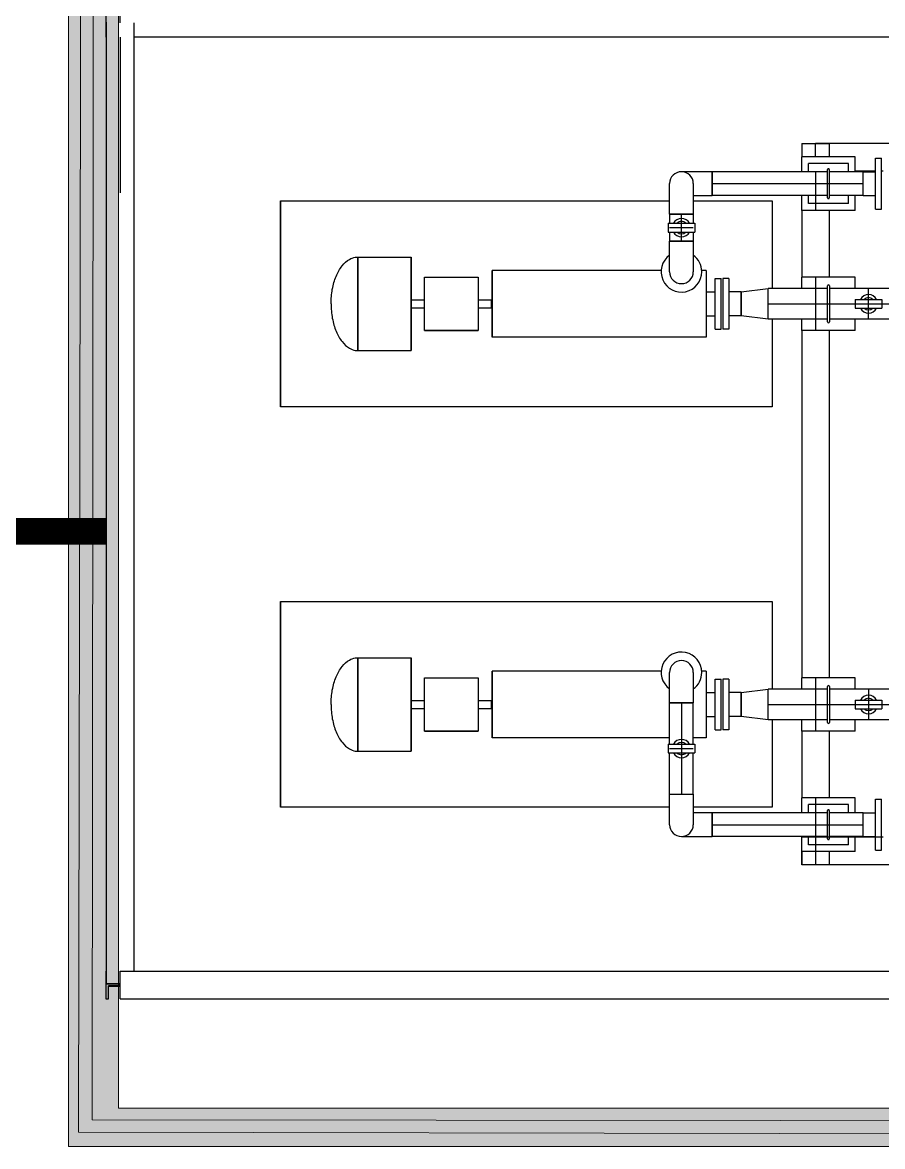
# Model space of a CAD drawing. Header units: inches. Extents: x 517790 to 538444, y 301815 to 302461.
# Drawn here: x 517817.488 to 517820.813, y 302330.062 to 302334.41 of the extents above; entities that cross this region are included whole.
import ezdxf

# ---------------------------------------------------------------- set-up
doc = ezdxf.new("R2010")
doc.units = ezdxf.units.IN
doc.header["$MEASUREMENT"] = 0
for name, color, linetype in [('电气-接地设计-接地线', 3, '接地线'), ('硅胶总平面底图 工艺装置区', 253, 'Continuous'), ('硅胶总平面底图0804', 253, 'Continuous')]:
    doc.layers.add(name, color=color, linetype=linetype)
doc.styles.add('EESLTYPE', font='TXT.shx')
doc.linetypes.add('接地线', pattern='A,500,["/",EESLTYPE,S=200,R=0,X=0,Y=-100],-200,60,-200', length=960)
doc.linetypes.add('组180_接地线', pattern='A,500,["/",EESLTYPE,S=200,R=-180,X=0,Y=100],-200,60,-200', length=960)

msp = doc.modelspace()

# ---------------------------------------------------------------- hatches: boundary and pattern name
at = {"lineweight": 0, "ltscale": 10}
h = msp.add_hatch(color=9, dxfattribs=at)
h.dxf.hatch_style = 1
h.paths.add_polyline_path([(517823.1947, 302330.0616), (517823.1947, 302335.5899), (517817.6664, 302335.5899), (517817.6664, 302330.0616)])
h.paths.add_polyline_path([(517820.601, 302333.8414), (517820.601, 302333.8351), (517820.6041, 302333.8383, 2.414214)], flags=0)
h.paths.add_polyline_path([(517820.7074, 302333.425), (517820.6082, 302333.425), (517820.6082, 302333.3807), (517820.7074, 302333.3807)], flags=0)
h.paths.add_polyline_path([(517822.0404, 302333.7944, -0.999942), (517822.0404, 302333.7789), (517822.0508, 302333.7789), (517822.0508, 302333.7867), (517822.0327, 302333.7867), (517822.0327, 302333.7867, -0.414275), (517822.0404, 302333.7944), (517821.9188, 302333.8326), (517821.8989, 302333.8326), (517821.8989, 302333.7944), (517822.0508, 302333.7944), (517822.0508, 302333.8326)], flags=0)
h.paths.add_polyline_path([(517818.9913, 302333.5025), (517818.9913, 302333.1408), (517818.7846, 302333.1408), (517818.7846, 302333.5025)], flags=0)
h.paths.add_polyline_path([(517819.2496, 302333.425), (517819.2496, 302333.3372), (517819.3013, 302333.3372), (517819.3013, 302333.2183), (517818.9913, 302333.2183), (517818.9913, 302333.425)], flags=0)
h.paths.add_polyline_path([(517819.2496, 302333.425), (517819.2496, 302333.2183), (517819.043, 302333.2183), (517819.043, 302333.425)], flags=0)
h.paths.add_polyline_path([(517817.8125, 302330.6905), (517817.8621, 302330.6905), (517817.8658, 302330.683), (517817.8621, 302330.683), (517817.8621, 302330.6829), (517817.8203, 302330.6422), (517817.8203, 302330.6334), (517817.8112, 302330.6334), (517817.8112, 302330.74), (517817.8125, 302334.3534), (517817.8112, 302334.3534), (517817.8112, 302334.4599), (517817.8203, 302334.4599), (517817.8658, 302334.4112), (517817.8125, 302334.4112)], flags=0)
h.paths.add_polyline_path([(517821.8989, 302333.7319, 0.055978), (517821.8928, 302333.8404, -1.184338), (517821.8989, 302333.8414, -0.056513), (517821.8927, 302333.7319, 1)], flags=0)
h.paths.add_polyline_path([(517820.7074, 302333.3389), (517820.7591, 302333.3389), (517820.8108, 302333.3389), (517820.8108, 302333.3045), (517820.7591, 302333.3045), (517820.7074, 302333.3045)], flags=0)
edge = h.paths.add_edge_path(flags=0)
edge.add_ellipse((517821.0114, 302333.1486), major_axis=(0.0358, -0.0506), ratio=0.5, start_angle=305.2644, end_angle=420, ccw=False)
edge.add_ellipse((517821.0077, 302333.1357), major_axis=(0.0341, -0.0482), ratio=0.5, start_angle=317.0715, end_angle=385.2493, ccw=False)
edge.add_line((517821.1184, 302333.1863), (517821.0512, 302333.1388))
h.paths.add_polyline_path([(517822.046, 302333.3294), (517822.046, 302333.3294), (517822.046, 302333.3807), (517822.046, 302333.3807)], flags=0)
h.paths.add_polyline_path([(517822.046, 302333.2626), (517822.046, 302333.2626), (517822.046, 302333.3139), (517822.046, 302333.3139)], flags=0)
h.paths.add_polyline_path([(517822.7176, 302333.3217), (517822.7176, 302333.3807), (517822.4641, 302333.6686), (517822.4641, 302333.3217)], flags=0)
h.paths.add_polyline_path([(517820.0817, 302331.8957), (517820.0817, 302331.8957), (517820.0817, 302331.7776), (517819.9898, 302331.7776), (517819.9898, 302331.8957, -1)], flags=0)
edge = h.paths.add_edge_path(flags=0)
edge.add_ellipse((517821.0114, 302331.9448), major_axis=(-0.0358, -0.0506), ratio=0.5, start_angle=359.9978, end_angle=414.7356, ccw=False)
edge.add_line((517821.0812, 302331.9333), (517821.2263, 302331.8307))
edge.add_line((517821.2263, 302331.8307), (517821.4382, 302331.8307))
edge.add_line((517821.4382, 302331.8307), (517821.4382, 302331.8898))
edge.add_line((517821.4382, 302331.8898), (517821.4612, 302331.8898))
edge.add_line((517821.4612, 302331.8898), (517821.4612, 302331.6536))
edge.add_line((517821.4612, 302331.6536), (517821.4382, 302331.6536))
edge.add_line((517821.4382, 302331.6536), (517821.2546, 302331.7126))
edge.add_line((517821.2546, 302331.7126), (517821.0224, 302331.7126))
edge.add_line((517821.0224, 302331.7126), (517821.0224, 302331.6536))
edge.add_line((517821.0224, 302331.6536), (517820.9994, 302331.6536))
edge.add_line((517820.9994, 302331.6536), (517820.9994, 302331.8954))
edge.add_ellipse((517821.0114, 302331.9448), major_axis=(-0.0358, -0.0506), ratio=0.5, start_angle=359.9978, end_angle=414.7356, ccw=False)
edge.add_ellipse((517820.9493, 302331.999), major_axis=(0.0341, 0.0482), ratio=0.5, start_angle=0, end_angle=180, ccw=False)
edge.add_ellipse((517821.0114, 302331.9448), major_axis=(-0.0358, -0.0506), ratio=0.5, start_angle=120, end_angle=359.9978, ccw=False)
edge.add_ellipse((517820.9493, 302331.999), major_axis=(0.0341, 0.0482), ratio=0.5, start_angle=0, end_angle=180, ccw=False)
edge.add_ellipse((517821.0114, 302331.9448), major_axis=(-0.0358, -0.0506), ratio=0.5, start_angle=120, end_angle=359.9978, ccw=False)
edge.add_line((517821.0198, 302332.0215), (517821.1194, 302331.951))
h.paths.add_polyline_path([(517818.9913, 302331.9525), (517818.9913, 302331.5909), (517818.7846, 302331.5909), (517818.7846, 302331.9525)], flags=0)
h.paths.add_polyline_path([(517818.9913, 302331.875), (517819.2496, 302331.875), (517819.2496, 302331.7872), (517819.3013, 302331.7872), (517819.3013, 302331.6684), (517818.9913, 302331.6684)], flags=0)
h.paths.add_polyline_path([(517819.2496, 302331.875), (517819.2496, 302331.6684), (517819.043, 302331.6684), (517819.043, 302331.875)], flags=0)
h.paths.add_polyline_path([(517822.7998, 302333.1073), (517822.7936, 302333.1073), (517822.7936, 302333.1783), (517822.7998, 302333.1783)], flags=0)
h.paths.add_polyline_path([(517820.6072, 302331.41), (517820.6072, 302331.3526), (517820.6073, 302331.3526), (517820.6073, 302331.41)], flags=0)
h.paths.add_polyline_path([(517820.7074, 302331.7889), (517820.7591, 302331.7889), (517820.8108, 302331.7889), (517820.8108, 302331.7545), (517820.7591, 302331.7545), (517820.7074, 302331.7545)], flags=0)
h.paths.add_polyline_path([(517822.6191, 302332.7431), (517822.7667, 302332.7431), (517822.7667, 302332.8133), (517822.8257, 302332.8133), (517822.8257, 302332.6548), (517822.8848, 302332.6548), (517822.7667, 302332.6548), (517822.7667, 302332.6915), (517822.6191, 302332.6915)], flags=0)
h.paths.add_polyline_path([(517822.046, 302331.7794), (517822.046, 302331.8307)], flags=0)
h.paths.add_polyline_path([(517822.046, 302331.7126), (517822.046, 302331.7126), (517822.046, 302331.7639), (517822.046, 302331.7639)], flags=0)
h.paths.add_polyline_path([(517822.818, 302332.08, 1), (517822.8335, 302332.08, 3.191676), (517822.8125, 302332.0535, 0.57327)], flags=0)
h.paths.add_polyline_path([(517821.8958, 302331.3584), (517821.8958, 302331.2583), (517821.8927, 302331.2519), (517821.8927, 302331.3615), (517821.8958, 302331.41), (517821.8958, 302331.3584, 2.414214), (517821.8927, 302331.3615), (517821.8927, 302331.3067), (517821.8958, 302331.3067), (517821.8958, 302331.3646, 1)], flags=0)
h.paths.add_polyline_path([(517823.0764, 302330.16), (517823.0814, 302335.4783), (517817.7631, 302335.4832), (517817.7582, 302330.165)], flags=16)
h.paths.add_polyline_path([(517820.9994, 302333.4398), (517821.0224, 302333.4398), (517821.2577, 302333.3807), (517821.4382, 302333.3807), (517821.4382, 302333.4398), (517821.4612, 302333.4398), (517821.4612, 302333.2036), (517821.4382, 302333.2036), (517821.2546, 302333.2626), (517821.0224, 302333.2626), (517821.0224, 302333.2036), (517820.9994, 302333.2036)], flags=0)
at = {"ltscale": 10, "true_color": 0xb87333}
h = msp.add_hatch(color=35, dxfattribs=at)
h.dxf.hatch_style = 1
h.paths.add_polyline_path([(517823.1347, 302335.5266), (517817.7148, 302335.5366), (517817.7048, 302330.1166), (517823.1248, 302330.1067), (517823.1326, 302334.3534), (517823.0803, 302334.3534), (517823.0764, 302330.16), (517817.7582, 302330.165), (517817.7631, 302335.4832), (517823.0814, 302335.4783), (517823.0804, 302334.4599), (517823.1328, 302334.4599)])
h = msp.add_hatch(color=9)
h.dxf.hatch_style = 1
h.paths.add_polyline_path([(517822.7282, 302335.4786), (517817.7631, 302335.4832), (517817.7603, 302332.442), (517817.8125, 302332.442), (517817.8125, 302334.3534), (517817.8112, 302334.3534), (517817.8112, 302334.4599), (517817.8203, 302334.4599), (517817.8203, 302334.4112), (517817.8598, 302334.4112), (517817.8598, 302335.3766), (517822.7282, 302335.3766)], flags=17)
h.paths.add_polyline_path([(517822.82, 302335.4785), (517822.7741, 302335.4785), (517822.7741, 302335.3766), (517822.82, 302335.3766)], flags=17)
h.paths.add_polyline_path([(517822.7741, 302335.4785), (517822.7282, 302335.4786), (517822.7282, 302335.3766), (517822.7741, 302335.3766)], flags=17)
h.paths.add_polyline_path([(517822.9348, 302335.4784), (517822.82, 302335.4785), (517822.82, 302335.3766), (517822.9348, 302335.3766)], flags=17)
h.paths.add_polyline_path([(517822.9807, 302335.4784), (517822.9348, 302335.4784), (517822.9348, 302335.3766), (517822.9807, 302335.3766)], flags=17)
h.paths.add_polyline_path([(517823.0267, 302335.4783), (517822.9807, 302335.4784), (517822.9807, 302335.3766), (517823.0267, 302335.3766)], flags=17)
h.paths.add_polyline_path([(517823.0814, 302335.4783), (517823.0267, 302335.4783), (517823.0267, 302335.3766), (517823.0267, 302334.4599), (517823.0264, 302330.21), (517817.8598, 302330.21), (517817.8598, 302335.3766), (517822.7282, 302335.3766), (517822.7282, 302335.4786), (517817.7631, 302335.4832), (517817.7582, 302330.165), (517823.0764, 302330.16)])
h.paths.add_polyline_path([(517823.0267, 302333.9417), (517823.0292, 302333.9417), (517823.0292, 302333.8351), (517823.0292, 302333.4398), (517823.0387, 302333.4398), (517823.0387, 302333.3217), (517823.0387, 302333.2036), (517823.0292, 302333.2036), (517823.0292, 302333.1307), (517823.0292, 302333.0683), (517823.0292, 302333.0212), (517823.0292, 302333.0057), (517823.0292, 302332.7431), (517823.0324, 302332.7431), (517823.0324, 302332.6915), (517823.0292, 302332.6915), (517823.0292, 302332.3852), (517823.0324, 302332.3852), (517823.0324, 302332.3335), (517823.0292, 302332.3335), (517823.0292, 302332.2351), (517823.0292, 302332.0877), (517823.0292, 302332.0722), (517823.0292, 302331.8898), (517823.0387, 302331.8898), (517823.0387, 302331.7717), (517823.0387, 302331.6536), (517823.0267, 302331.6536)], flags=16)
h = msp.add_hatch(color=9)
h.dxf.hatch_style = 1
h.paths.add_polyline_path([(517817.8125, 302334.3534), (517817.8112, 302334.3534), (517817.8112, 302334.4112), (517817.8598, 302334.4112), (517817.8598, 302335.3766), (517823.0264, 302335.3766), (517823.0264, 302334.3534), (517823.0803, 302334.3534), (517823.0814, 302335.4783), (517817.7631, 302335.4832), (517817.7603, 302332.442), (517817.8125, 302332.442)])

# ---------------------------------------------------------------- linework, layer by layer
at = {"layer": '电气-接地设计-接地线', "linetype": '组180_接地线', "ltscale": 0.01, "const_width": 0.1033}
msp.add_lwpolyline([(517816.7792, 302332.442), (517817.8125, 302332.442)], dxfattribs=at)
at = {"layer": '硅胶总平面底图 工艺装置区', "color": 9, "linetype": 'Continuous', "lineweight": -3}
for p, q in [((517817.8112, 302334.4599), (517817.8112, 302334.3534)), ((517817.8658, 302334.4089), (517817.8658, 302334.4599)), ((517817.8125, 302334.4112), (517817.8125, 302330.6912)), ((517817.9191, 302334.4089), (517817.9191, 302330.74)), ((517817.8112, 302334.3534), (517817.8125, 302334.3534)), ((517817.8658, 302334.3534), (517817.8658, 302333.7516)), ((517824.0125, 302334.3534), (517817.9191, 302334.3534)), ((517820.5008, 302333.9417), (517820.5008, 302333.89)), ((517820.5008, 302333.9417), (517820.6073, 302333.9417)), ((517821.5768, 302333.9417), (517820.5541, 302333.9417)), ((517820.5541, 302333.89), (517820.5541, 302333.9417)), ((517820.6073, 302333.9417), (517820.6073, 302333.89)), ((517820.5008, 302333.8326), (517820.5008, 302333.89)), ((517820.7074, 302333.89), (517820.5008, 302333.89)), ((517820.7074, 302333.8326), (517820.7074, 302333.89)), ((517820.5266, 302333.8326), (517820.5266, 302333.8642)), ((517820.6816, 302333.8642), (517820.5266, 302333.8642)), ((517820.6816, 302333.8326), (517820.6816, 302333.8642)), ((517820.786, 302333.7867), (517820.786, 302333.8851)), ((517820.786, 302333.8851), (517820.809, 302333.8851)), ((517820.809, 302333.7867), (517820.809, 302333.8851)), ((517820.1539, 302333.8326), (517820.0358, 302333.8326)), ((517820.1539, 302333.7867), (517820.1539, 302333.8326)), ((517820.601, 302333.8326), (517820.1539, 302333.8326)), ((517820.1539, 302333.8326), (517820.1539, 302333.7867)), ((517820.5541, 302333.8351), (517820.5541, 302333.6833)), ((517820.601, 302333.7319), (517820.601, 302333.8414)), ((517820.6072, 302333.8414), (517820.6072, 302333.7319)), ((517820.7384, 302333.8326), (517820.6072, 302333.8326)), ((517820.786, 302333.8351), (517820.7074, 302333.8351)), ((517820.7384, 302333.7867), (517820.7384, 302333.8326)), ((517820.7384, 302333.8326), (517820.786, 302333.8326)), ((517820.7384, 302333.7867), (517820.7384, 302333.8326)), ((517820.8152, 302333.8351), (517820.809, 302333.8351)), ((517819.9898, 302333.6686), (517819.9898, 302333.7867)), ((517820.0817, 302333.7867), (517820.0817, 302333.6686)), ((517820.1539, 302333.7867), (517820.601, 302333.7867)), ((517820.1539, 302333.7407), (517820.1539, 302333.7867)), ((517820.1539, 302333.7867), (517820.1539, 302333.7407)), ((517820.601, 302333.7867), (517820.6072, 302333.7867)), ((517820.6072, 302333.7867), (517820.7384, 302333.7867)), ((517820.7384, 302333.7407), (517820.7384, 302333.7867)), ((517820.7384, 302333.7407), (517820.7384, 302333.7867)), ((517820.786, 302333.6882), (517820.786, 302333.7867)), ((517820.809, 302333.6882), (517820.809, 302333.7867)), ((517818.4858, 302332.9238), (517818.4858, 302333.7195)), ((517818.4858, 302333.7195), (517818.4858, 302332.9238)), ((517818.4858, 302333.7195), (517819.9898, 302333.7195)), ((517818.4858, 302333.7195), (517819.9898, 302333.7195)), ((517820.0817, 302333.7407), (517820.1539, 302333.7407)), ((517820.0817, 302333.7195), (517820.3871, 302333.7195)), ((517820.0817, 302333.7195), (517820.3871, 302333.7195)), ((517820.601, 302333.7407), (517820.1539, 302333.7407)), ((517820.3871, 302333.7195), (517820.3871, 302333.3807)), ((517820.3871, 302333.7195), (517820.3871, 302333.3807)), ((517820.5008, 302333.6833), (517820.5008, 302333.7407)), ((517820.5266, 302333.7092), (517820.5266, 302333.7407)), ((517820.7384, 302333.7407), (517820.6072, 302333.7407)), ((517820.6816, 302333.7092), (517820.6816, 302333.7407)), ((517820.7074, 302333.6833), (517820.7074, 302333.7407)), ((517820.7384, 302333.7407), (517820.786, 302333.7407)), ((517819.9898, 302333.6686), (517820.0817, 302333.6686)), ((517820.0817, 302333.6686), (517819.9898, 302333.6686)), ((517819.9898, 302333.6686), (517819.9898, 302333.6334)), ((517820.0358, 302333.6518), (517820.0358, 302333.6686)), ((517820.0817, 302333.6686), (517820.0817, 302333.6334)), ((517820.5008, 302333.6833), (517820.5008, 302333.425)), ((517820.7074, 302333.6833), (517820.5008, 302333.6833)), ((517820.6816, 302333.7092), (517820.5266, 302333.7092)), ((517820.6073, 302333.6833), (517820.6073, 302333.425)), ((517820.786, 302333.6882), (517820.809, 302333.6882)), ((517819.9841, 302333.6334), (517820.0358, 302333.6334)), ((517819.9841, 302333.6334), (517819.9841, 302333.599)), ((517820.0358, 302333.6162), (517820.0358, 302333.6518)), ((517820.0358, 302333.6334), (517820.0874, 302333.6334)), ((517820.0874, 302333.6334), (517820.0874, 302333.599)), ((517819.9841, 302333.599), (517820.0358, 302333.599)), ((517820.0817, 302333.6162), (517819.9898, 302333.6162)), ((517819.9898, 302333.599), (517819.9898, 302333.5638)), ((517820.0358, 302333.5805), (517820.0358, 302333.6162)), ((517820.0358, 302333.599), (517820.0874, 302333.599)), ((517820.0817, 302333.599), (517820.0817, 302333.5638)), ((517819.9898, 302333.5638), (517820.0817, 302333.5638)), ((517819.9898, 302333.4457), (517819.9898, 302333.5638)), ((517820.0817, 302333.5638), (517819.9898, 302333.5638)), ((517820.0358, 302333.5638), (517820.0358, 302333.5805)), ((517820.0817, 302333.5638), (517820.0817, 302333.4457)), ((517818.7844, 302333.5025), (517818.7844, 302333.1408)), ((517818.7844, 302333.5025), (517818.7844, 302333.1408)), ((517818.7846, 302333.1408), (517818.7846, 302333.5025)), ((517818.7846, 302333.1408), (517818.7846, 302333.5025)), ((517818.7846, 302333.5025), (517818.9913, 302333.5025)), ((517818.9913, 302333.5025), (517818.9913, 302333.1408)), ((517818.9913, 302333.1408), (517818.9913, 302333.5025)), ((517819.3044, 302333.1925), (517819.3044, 302333.4508)), ((517819.3044, 302333.4508), (517819.3044, 302333.1925)), ((517819.9572, 302333.4508), (517819.3044, 302333.4508)), ((517820.1311, 302333.4508), (517820.1144, 302333.4508)), ((517820.1311, 302333.4508), (517820.1311, 302333.1925)), ((517820.1311, 302333.4508), (517820.1311, 302333.1925)), ((517819.043, 302333.425), (517819.2496, 302333.425)), ((517819.043, 302333.425), (517819.2496, 302333.425)), ((517819.043, 302333.2183), (517819.043, 302333.425)), ((517819.043, 302333.2183), (517819.043, 302333.425)), ((517819.2496, 302333.425), (517819.2496, 302333.2183)), ((517819.2496, 302333.425), (517819.2496, 302333.2183)), ((517820.1662, 302333.3217), (517820.1662, 302333.4201)), ((517820.1662, 302333.4201), (517820.1892, 302333.4201)), ((517820.1892, 302333.3217), (517820.1892, 302333.4201)), ((517820.1954, 302333.4201), (517820.1954, 302333.3217)), ((517820.2184, 302333.4201), (517820.1954, 302333.4201)), ((517820.2184, 302333.4201), (517820.2184, 302333.3217)), ((517820.5008, 302333.3807), (517820.5008, 302333.425)), ((517820.7074, 302333.425), (517820.5008, 302333.425)), ((517820.5541, 302333.425), (517820.5541, 302333.2183)), ((517820.7074, 302333.3807), (517820.7074, 302333.425)), ((517820.1311, 302333.3676), (517820.1662, 302333.3676)), ((517820.266, 302333.3676), (517820.2184, 302333.3676)), ((517820.266, 302333.3676), (517820.371, 302333.3807)), ((517820.266, 302333.2757), (517820.266, 302333.3676)), ((517820.266, 302333.3676), (517820.266, 302333.3217)), ((517820.371, 302333.2626), (517820.371, 302333.3807)), ((517820.371, 302333.2626), (517820.371, 302333.3807)), ((517820.6, 302333.3807), (517820.371, 302333.3807)), ((517820.6, 302333.2524), (517820.6, 302333.3909)), ((517820.6082, 302333.3909), (517820.6082, 302333.2524)), ((517820.7591, 302333.3807), (517820.6082, 302333.3807)), ((517820.7591, 302333.2626), (517820.7591, 302333.3807)), ((517820.916, 302333.3807), (517820.7591, 302333.3807)), ((517818.9913, 302333.3372), (517819.043, 302333.3372)), ((517819.2496, 302333.3372), (517819.3013, 302333.3372)), ((517819.3013, 302333.3372), (517819.3013, 302333.3062)), ((517819.3013, 302333.3062), (517819.3013, 302333.3372)), ((517820.1662, 302333.2233), (517820.1662, 302333.3217)), ((517820.1892, 302333.2233), (517820.1892, 302333.3217)), ((517820.1954, 302333.3217), (517820.1954, 302333.2233)), ((517820.2184, 302333.3217), (517820.2184, 302333.2233)), ((517820.266, 302333.3217), (517820.266, 302333.2757)), ((517820.371, 302333.3217), (517820.6, 302333.3217)), ((517820.6, 302333.3217), (517820.6082, 302333.3217)), ((517820.6082, 302333.3217), (517820.7074, 302333.3217)), ((517820.7074, 302333.3389), (517820.7591, 302333.3389)), ((517820.7074, 302333.3389), (517820.7074, 302333.3045)), ((517820.7074, 302333.3217), (517820.7591, 302333.3217)), ((517820.7591, 302333.3389), (517820.8108, 302333.3389)), ((517820.7591, 302333.3217), (517820.8108, 302333.3217)), ((517820.8108, 302333.3389), (517820.8108, 302333.3045)), ((517820.8108, 302333.3217), (517820.916, 302333.3217)), ((517818.9913, 302333.3062), (517819.043, 302333.3062)), ((517819.2496, 302333.3062), (517819.3013, 302333.3062)), ((517820.7074, 302333.3045), (517820.7591, 302333.3045)), ((517820.7591, 302333.3045), (517820.8108, 302333.3045)), ((517820.1311, 302333.2757), (517820.1662, 302333.2757)), ((517820.266, 302333.2757), (517820.2184, 302333.2757)), ((517820.371, 302333.2626), (517820.266, 302333.2757)), ((517820.6, 302333.2626), (517820.371, 302333.2626)), ((517820.3871, 302333.2626), (517820.3871, 302332.9238)), ((517820.3871, 302333.2626), (517820.3871, 302332.9238)), ((517820.5008, 302333.2183), (517820.5008, 302333.2626)), ((517820.7591, 302333.2626), (517820.6082, 302333.2626)), ((517820.7074, 302333.2183), (517820.7074, 302333.2626)), ((517820.916, 302333.2626), (517820.7591, 302333.2626)), ((517819.2496, 302333.2183), (517819.043, 302333.2183)), ((517819.043, 302333.2183), (517819.2496, 302333.2183)), ((517820.1311, 302333.1925), (517819.3044, 302333.1925)), ((517820.1662, 302333.2233), (517820.1892, 302333.2233)), ((517820.2184, 302333.2233), (517820.1954, 302333.2233)), ((517820.7074, 302333.2183), (517820.5008, 302333.2183)), ((517820.5008, 302333.2183), (517820.5008, 302331.875)), ((517820.6073, 302333.2183), (517820.6073, 302331.875)), ((517818.7846, 302333.1408), (517818.9913, 302333.1408)), ((517820.3871, 302332.9238), (517818.4858, 302332.9238)), ((517820.3871, 302332.9238), (517818.4858, 302332.9238)), ((517818.4858, 302331.3739), (517818.4858, 302332.1695)), ((517818.4858, 302332.1695), (517818.4858, 302331.3739)), ((517818.4858, 302332.1695), (517820.3871, 302332.1695)), ((517818.4858, 302332.1695), (517820.3871, 302332.1695)), ((517820.3871, 302332.1695), (517820.3871, 302331.8307)), ((517820.3871, 302332.1695), (517820.3871, 302331.8307)), ((517818.7844, 302331.9525), (517818.7844, 302331.5909)), ((517818.7844, 302331.9525), (517818.7844, 302331.5909)), ((517818.7846, 302331.5909), (517818.7846, 302331.9525)), ((517818.7846, 302331.5909), (517818.7846, 302331.9525)), ((517818.7846, 302331.9525), (517818.9913, 302331.9525)), ((517818.9913, 302331.9525), (517818.9913, 302331.5909)), ((517818.9913, 302331.5909), (517818.9913, 302331.9525)), ((517819.3044, 302331.6425), (517819.3044, 302331.9009)), ((517819.3044, 302331.9009), (517819.3044, 302331.6425)), ((517819.9572, 302331.9009), (517819.3044, 302331.9009)), ((517819.9898, 302331.7776), (517819.9898, 302331.8957)), ((517820.0817, 302331.8957), (517820.0817, 302331.7776)), ((517820.1311, 302331.9009), (517820.1144, 302331.9009)), ((517820.1311, 302331.9009), (517820.1311, 302331.6425)), ((517820.1311, 302331.9009), (517820.1311, 302331.6425)), ((517819.043, 302331.875), (517819.2496, 302331.875)), ((517819.043, 302331.875), (517819.2496, 302331.875)), ((517819.043, 302331.6684), (517819.043, 302331.875)), ((517819.043, 302331.6684), (517819.043, 302331.875)), ((517819.2496, 302331.875), (517819.2496, 302331.6684)), ((517819.2496, 302331.875), (517819.2496, 302331.6684)), ((517820.1662, 302331.7717), (517820.1662, 302331.8701)), ((517820.1662, 302331.8701), (517820.1892, 302331.8701)), ((517820.1892, 302331.7717), (517820.1892, 302331.8701)), ((517820.1954, 302331.8701), (517820.1954, 302331.7717)), ((517820.2184, 302331.8701), (517820.1954, 302331.8701)), ((517820.2184, 302331.8701), (517820.2184, 302331.7717)), ((517820.7074, 302331.875), (517820.5008, 302331.875)), ((517820.5008, 302331.8307), (517820.5008, 302331.875)), ((517820.5541, 302331.875), (517820.5541, 302331.6684)), ((517820.7074, 302331.8307), (517820.7074, 302331.875)), ((517820.1311, 302331.8176), (517820.1662, 302331.8176)), ((517820.266, 302331.8176), (517820.2184, 302331.8176)), ((517820.266, 302331.8176), (517820.371, 302331.8307)), ((517820.266, 302331.8176), (517820.266, 302331.7717)), ((517820.266, 302331.7258), (517820.266, 302331.8176)), ((517820.371, 302331.7717), (517820.371, 302331.8307)), ((517820.6, 302331.8307), (517820.371, 302331.8307)), ((517820.371, 302331.7126), (517820.371, 302331.8307)), ((517820.6, 302331.7025), (517820.6, 302331.8409)), ((517820.6082, 302331.8409), (517820.6082, 302331.7025)), ((517820.7591, 302331.8307), (517820.6082, 302331.8307)), ((517820.7591, 302331.8307), (517820.7591, 302331.7126)), ((517820.916, 302331.8307), (517820.7591, 302331.8307)), ((517818.9913, 302331.7872), (517819.043, 302331.7872)), ((517818.9913, 302331.7562), (517819.043, 302331.7562)), ((517819.2496, 302331.7872), (517819.3013, 302331.7872)), ((517819.2496, 302331.7562), (517819.3013, 302331.7562)), ((517819.3013, 302331.7872), (517819.3013, 302331.7562)), ((517819.3013, 302331.7562), (517819.3013, 302331.7872)), ((517819.9898, 302331.7776), (517820.0817, 302331.7776)), ((517819.9898, 302331.6184), (517819.9898, 302331.7776)), ((517820.0817, 302331.7776), (517819.9898, 302331.7776)), ((517820.0358, 302331.7776), (517820.0358, 302331.6368)), ((517820.0817, 302331.6184), (517820.0817, 302331.7776)), ((517820.1662, 302331.6733), (517820.1662, 302331.7717)), ((517820.1892, 302331.6733), (517820.1892, 302331.7717)), ((517820.1954, 302331.7717), (517820.1954, 302331.6733)), ((517820.2184, 302331.7717), (517820.2184, 302331.6733)), ((517820.266, 302331.7717), (517820.266, 302331.7258)), ((517820.371, 302331.7717), (517820.6, 302331.7717)), ((517820.371, 302331.7126), (517820.371, 302331.7717)), ((517820.6, 302331.7717), (517820.6082, 302331.7717)), ((517820.6082, 302331.7717), (517820.7074, 302331.7717)), ((517820.7074, 302331.7889), (517820.7591, 302331.7889)), ((517820.7074, 302331.7889), (517820.7074, 302331.7545)), ((517820.7074, 302331.7717), (517820.7591, 302331.7717)), ((517820.7591, 302331.7889), (517820.8108, 302331.7889)), ((517820.7591, 302331.7717), (517820.8108, 302331.7717)), ((517820.8108, 302331.7889), (517820.8108, 302331.7545)), ((517820.8108, 302331.7717), (517820.916, 302331.7717)), ((517820.1311, 302331.7258), (517820.1662, 302331.7258)), ((517820.266, 302331.7258), (517820.2184, 302331.7258)), ((517820.371, 302331.7126), (517820.266, 302331.7258)), ((517820.6, 302331.7126), (517820.371, 302331.7126)), ((517820.3871, 302331.7126), (517820.3871, 302331.3739)), ((517820.3871, 302331.7126), (517820.3871, 302331.3739)), ((517820.5008, 302331.6684), (517820.5008, 302331.7126)), ((517820.7591, 302331.7126), (517820.6082, 302331.7126)), ((517820.7074, 302331.7545), (517820.7591, 302331.7545)), ((517820.7074, 302331.6684), (517820.7074, 302331.7126)), ((517820.7591, 302331.7545), (517820.8108, 302331.7545)), ((517820.916, 302331.7126), (517820.7591, 302331.7126)), ((517819.2496, 302331.6684), (517819.043, 302331.6684)), ((517819.043, 302331.6684), (517819.2496, 302331.6684)), ((517820.1662, 302331.6733), (517820.1892, 302331.6733)), ((517820.2184, 302331.6733), (517820.1954, 302331.6733)), ((517820.5008, 302331.6684), (517820.5008, 302331.41)), ((517820.7074, 302331.6684), (517820.5008, 302331.6684)), ((517820.6073, 302331.6684), (517820.6073, 302331.41)), ((517819.9898, 302331.6425), (517819.3044, 302331.6425)), ((517820.0358, 302331.6368), (517820.0358, 302331.6012)), ((517820.1311, 302331.6425), (517820.0817, 302331.6425)), ((517818.7846, 302331.5909), (517818.9913, 302331.5909)), ((517819.9841, 302331.6184), (517820.0358, 302331.6184)), ((517819.9841, 302331.6184), (517819.9841, 302331.584)), ((517819.9841, 302331.584), (517820.0358, 302331.584)), ((517819.9898, 302331.6012), (517820.0817, 302331.6012)), ((517819.9898, 302331.4248), (517819.9898, 302331.584)), ((517820.0358, 302331.6184), (517820.0874, 302331.6184)), ((517820.0358, 302331.6012), (517820.0358, 302331.5656)), ((517820.0358, 302331.584), (517820.0874, 302331.584)), ((517820.0817, 302331.4248), (517820.0817, 302331.584)), ((517820.0874, 302331.6184), (517820.0874, 302331.584)), ((517820.0358, 302331.5656), (517820.0358, 302331.4248)), ((517819.9898, 302331.4248), (517820.0817, 302331.4248)), ((517819.9898, 302331.3067), (517819.9898, 302331.4248)), ((517819.9898, 302331.4248), (517820.0817, 302331.4248)), ((517820.0817, 302331.4248), (517820.0817, 302331.3067)), ((517820.7074, 302331.41), (517820.5008, 302331.41)), ((517820.5008, 302331.3526), (517820.5008, 302331.41)), ((517820.5541, 302331.41), (517820.5541, 302331.1517)), ((517820.7074, 302331.3526), (517820.7074, 302331.41)), ((517819.9898, 302331.3739), (517818.4858, 302331.3739)), ((517819.9898, 302331.3739), (517818.4858, 302331.3739)), ((517820.3871, 302331.3739), (517820.0817, 302331.3739)), ((517820.3871, 302331.3739), (517820.0817, 302331.3739)), ((517820.6816, 302331.3842), (517820.5266, 302331.3842)), ((517820.5266, 302331.3526), (517820.5266, 302331.3842)), ((517820.6816, 302331.3526), (517820.6816, 302331.3842)), ((517820.786, 302331.3067), (517820.786, 302331.4051)), ((517820.786, 302331.4051), (517820.809, 302331.4051)), ((517820.809, 302331.3067), (517820.809, 302331.4051)), ((517820.1539, 302331.3526), (517820.0817, 302331.3526)), ((517820.1539, 302331.2608), (517820.1539, 302331.3526)), ((517820.601, 302331.3526), (517820.1539, 302331.3526)), ((517820.1539, 302331.3526), (517820.1539, 302331.3067)), ((517820.601, 302331.2519), (517820.601, 302331.3615)), ((517820.6072, 302331.3615), (517820.6072, 302331.2519)), ((517820.7384, 302331.3526), (517820.6072, 302331.3526)), ((517820.7384, 302331.2608), (517820.7384, 302331.3526)), ((517820.7384, 302331.3067), (517820.7384, 302331.3526)), ((517820.7384, 302331.3526), (517820.786, 302331.3526)), ((517820.1539, 302331.3067), (517820.601, 302331.3067)), ((517820.1539, 302331.3067), (517820.1539, 302331.2608)), ((517820.601, 302331.3067), (517820.6072, 302331.3067)), ((517820.6072, 302331.3067), (517820.7384, 302331.3067)), ((517820.7384, 302331.2608), (517820.7384, 302331.3067)), ((517820.786, 302331.2083), (517820.786, 302331.3067)), ((517820.809, 302331.2083), (517820.809, 302331.3067)), ((517820.0358, 302331.2608), (517820.1539, 302331.2608)), ((517820.601, 302331.2608), (517820.1539, 302331.2608)), ((517820.5008, 302331.2034), (517820.5008, 302331.2608)), ((517820.7074, 302331.2583), (517820.5008, 302331.2583)), ((517820.5266, 302331.2292), (517820.5266, 302331.2608)), ((517820.7384, 302331.2608), (517820.6072, 302331.2608)), ((517820.6816, 302331.2292), (517820.6816, 302331.2608)), ((517820.7074, 302331.2034), (517820.7074, 302331.2608)), ((517820.786, 302331.2583), (517820.7074, 302331.2583)), ((517820.7384, 302331.2608), (517820.786, 302331.2608)), ((517820.809, 302331.2583), (517820.786, 302331.2583)), ((517820.8152, 302331.2583), (517820.809, 302331.2583)), ((517820.5008, 302331.2034), (517820.5008, 302331.1517)), ((517820.5008, 302331.1517), (517820.5008, 302331.2034)), ((517820.7074, 302331.2034), (517820.5008, 302331.2034)), ((517820.6816, 302331.2292), (517820.5266, 302331.2292)), ((517820.6073, 302331.2034), (517820.6073, 302331.1517)), ((517820.786, 302331.2083), (517820.809, 302331.2083)), ((517820.6073, 302331.1517), (517820.5008, 302331.1517)), ((517821.5768, 302331.1517), (517820.5008, 302331.1517)), ((517817.8125, 302330.74), (517817.8112, 302330.74)), ((517817.8112, 302330.74), (517817.8112, 302330.6334)), ((517817.8658, 302330.74), (517824.0657, 302330.74)), ((517817.8658, 302330.6334), (517817.8658, 302330.74)), ((517817.8658, 302330.6912), (517817.8125, 302330.6912)), ((517817.8125, 302330.6912), (517817.8125, 302330.6905)), ((517817.8125, 302330.6905), (517817.8621, 302330.6905)), ((517817.8203, 302330.6904), (517817.8203, 302330.6905)), ((517817.8621, 302330.6904), (517817.8203, 302330.6904)), ((517817.8203, 302330.683), (517817.8658, 302330.683)), ((517817.8203, 302330.6334), (517817.8203, 302330.683)), ((517817.8621, 302330.6829), (517817.8203, 302330.6829)), ((517817.8203, 302330.6822), (517817.8658, 302330.6822)), ((517817.8621, 302330.6905), (517817.8621, 302330.6867)), ((517817.8621, 302330.683), (517817.8621, 302330.6829)), ((517817.8112, 302330.6334), (517817.8203, 302330.6334)), ((517817.8658, 302330.6334), (517824.0657, 302330.6334))]:
    msp.add_line(p, q, dxfattribs=at)
for centre, radius, start, end in [((517820.6041, 302333.8414), 0.0031, 0, 180), ((517820.0358, 302333.7867), 0.0459, 0, 180), ((517820.0358, 302333.7867), 0.0459, 0, 180), ((517820.6041, 302333.7319), 0.0031, 180, 0), ((517820.0358, 302333.6162), 0.0356, 90, 151.1262), ((517820.0358, 302333.6162), 0.0238, 90, 133.5875), ((517820.0358, 302333.6162), 0.0356, 28.8738, 90), ((517820.0358, 302333.6162), 0.0238, 46.4125, 90), ((517820.0358, 302333.6162), 0.0356, 208.8738, 331.1262), ((517820.0358, 302333.6162), 0.0238, 226.4125, 313.5875), ((517820.0358, 302333.4457), 0.0787, 125.6853, 0), ((517820.0358, 302333.4457), 0.0787, 0, 54.3147), ((517820.0358, 302333.4457), 0.0459, 180, 0), ((517820.0358, 302333.4457), 0.0459, 180, 0), ((517820.6041, 302333.3909), 0.00413, 0, 180), ((517820.7591, 302333.3217), 0.0356, 28.8738, 151.1262), ((517820.7591, 302333.3217), 0.0238, 46.4125, 133.5875), ((517820.7591, 302333.3217), 0.0356, 208.8738, 331.1262), ((517820.7591, 302333.3217), 0.0238, 226.4125, 313.5875), ((517820.6041, 302333.2524), 0.00413, 180, 0), ((517820.0358, 302331.8957), 0.0787, 0, 234.3147), ((517820.0358, 302331.8957), 0.0459, 0, 180), ((517820.0358, 302331.8957), 0.0459, 0, 180), ((517820.0358, 302331.8957), 0.0787, 305.6853, 0), ((517820.6041, 302331.8409), 0.00413, 0, 180), ((517820.7591, 302331.7717), 0.0356, 28.8738, 151.1262), ((517820.7591, 302331.7717), 0.0238, 46.4125, 133.5875), ((517820.7591, 302331.7717), 0.0356, 208.8738, 331.1262), ((517820.7591, 302331.7717), 0.0238, 226.4125, 313.5875), ((517820.6041, 302331.7025), 0.00413, 180, 0), ((517820.0358, 302331.6012), 0.0356, 28.8738, 151.1262), ((517820.0358, 302331.6012), 0.0238, 46.4125, 133.5875), ((517820.0358, 302331.6012), 0.0356, 208.8738, 270), ((517820.0358, 302331.6012), 0.0238, 226.4125, 270), ((517820.0358, 302331.6012), 0.0356, 270, 331.1262), ((517820.0358, 302331.6012), 0.0238, 270, 313.5875), ((517820.6041, 302331.3615), 0.0031, 0, 180), ((517820.0358, 302331.3067), 0.0459, 180, 0), ((517820.0358, 302331.3067), 0.0459, 180, 0), ((517820.6041, 302331.2519), 0.0031, 180, 0)]:
    msp.add_arc(centre, radius, start, end, dxfattribs=at)
for points in [[(517818.6811, 302333.3217), (517818.6811, 302333.3406), (517818.6828, 302333.3595), (517818.6862, 302333.3776), (517818.6895, 302333.3956), (517818.6945, 302333.4126), (517818.7008, 302333.428), (517818.7072, 302333.4433), (517818.7149, 302333.4568), (517818.7237, 302333.468), (517818.7324, 302333.4791), (517818.7421, 302333.4877), (517818.7524, 302333.4936), (517818.7596, 302333.4977), (517818.767, 302333.5004), (517818.7745, 302333.5017), (517818.7778, 302333.5022), (517818.7811, 302333.5025), (517818.7844, 302333.5025)], [(517818.6811, 302333.3217), (517818.6811, 302333.3027), (517818.6828, 302333.2838), (517818.6862, 302333.2658), (517818.6895, 302333.2478), (517818.6945, 302333.2307), (517818.7008, 302333.2154), (517818.7072, 302333.2001), (517818.7149, 302333.1865), (517818.7237, 302333.1754), (517818.7324, 302333.1643), (517818.7421, 302333.1556), (517818.7524, 302333.1498), (517818.7596, 302333.1457), (517818.767, 302333.1429), (517818.7745, 302333.1417), (517818.7778, 302333.1411), (517818.7811, 302333.1408), (517818.7844, 302333.1408)], [(517818.6811, 302331.7717), (517818.6811, 302331.7906), (517818.6828, 302331.8096), (517818.6862, 302331.8276), (517818.6895, 302331.8456), (517818.6945, 302331.8627), (517818.7008, 302331.878), (517818.7072, 302331.8933), (517818.7149, 302331.9069), (517818.7237, 302331.918), (517818.7324, 302331.9291), (517818.7421, 302331.9378), (517818.7524, 302331.9436), (517818.7596, 302331.9477), (517818.767, 302331.9504), (517818.7745, 302331.9517), (517818.7778, 302331.9522), (517818.7811, 302331.9525), (517818.7844, 302331.9525)], [(517818.6811, 302331.7717), (517818.6811, 302331.7528), (517818.6828, 302331.7338), (517818.6862, 302331.7158), (517818.6895, 302331.6978), (517818.6945, 302331.6807), (517818.7008, 302331.6654), (517818.7072, 302331.6501), (517818.7149, 302331.6365), (517818.7237, 302331.6254), (517818.7324, 302331.6143), (517818.7421, 302331.6056), (517818.7524, 302331.5998), (517818.7596, 302331.5957), (517818.767, 302331.593), (517818.7745, 302331.5917), (517818.7778, 302331.5911), (517818.7811, 302331.5909), (517818.7844, 302331.5909)]]:
    msp.add_open_spline(points, degree=3, knots=[4.712389, 4.712389, 4.712389, 4.712389, 5.026548, 5.026548, 5.026548, 5.340708, 5.340708, 5.340708, 5.654867, 5.654867, 5.654867, 5.968024, 5.968024, 5.968024, 6.187117, 6.187117, 6.187117, 6.283185, 6.283185, 6.283185, 6.283185], dxfattribs=at)
at = {"layer": '硅胶总平面底图0804', "color": 9, "lineweight": 0}
for points in [[(517823.1947, 302330.0616), (517823.1947, 302335.5899), (517817.6664, 302335.5899), (517817.6664, 302330.0616)], [(517823.0264, 302330.21), (517823.0264, 302335.3766), (517817.8598, 302335.3766), (517817.8598, 302330.21)]]:
    msp.add_lwpolyline(points, close=True, dxfattribs=at)
at = {"layer": '硅胶总平面底图0804', "color": 35, "lineweight": 0, "true_color": 0xb87333}
for points in [[(517823.1248, 302330.1067), (517823.1347, 302335.5266), (517817.7148, 302335.5366), (517817.7048, 302330.1166)], [(517823.0764, 302330.16), (517823.0814, 302335.4783), (517817.7631, 302335.4832), (517817.7582, 302330.165)]]:
    msp.add_lwpolyline(points, close=True, dxfattribs=at)

doc.saveas('drawing.dxf')
